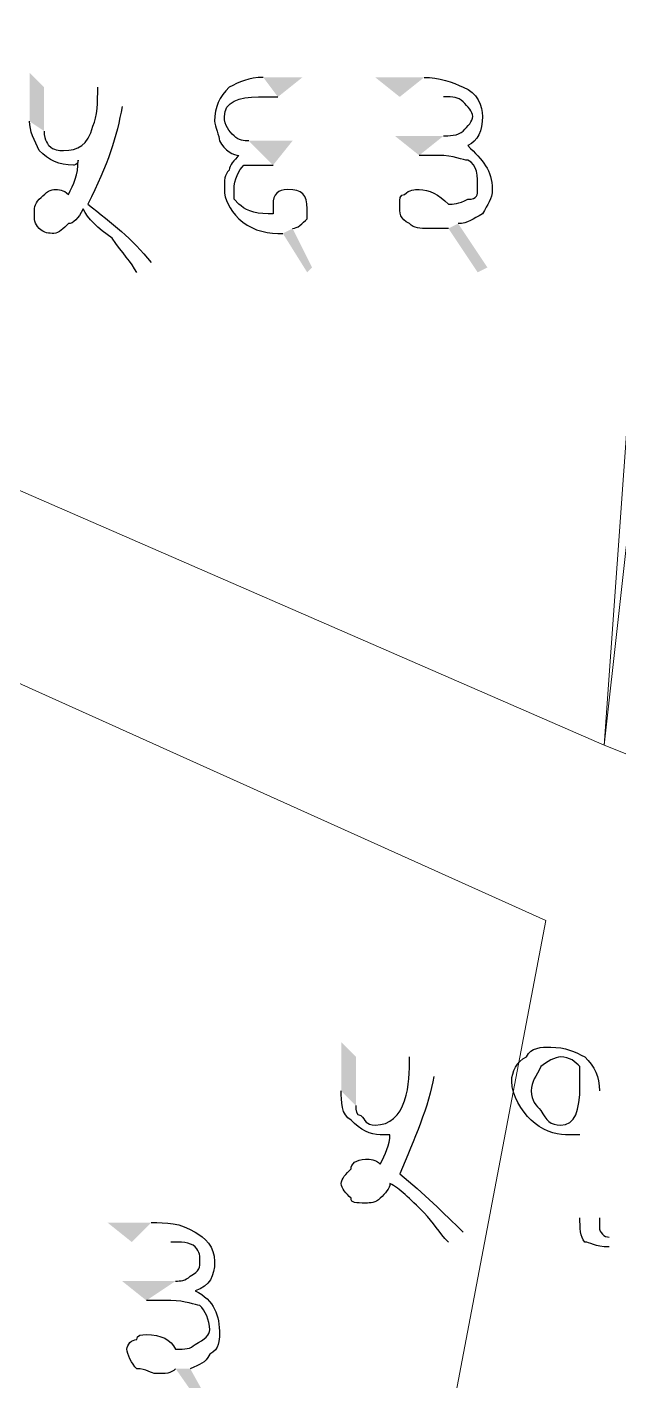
# Model space of a CAD drawing. Header units: metres. Extents: x 345912 to 349030, y 3061206 to 3061792.
# Drawn here: x 346943.63 to 346949.8, y 3061333.69 to 3061347.8 of the extents above; entities that cross this region are included whole.
import ezdxf

# ---------------------------------------------------------------- set-up
doc = ezdxf.new("R2010")
doc.units = ezdxf.units.M
doc.header["$MEASUREMENT"] = 0
doc.layers.add('PDF4_Geometry', color=7, linetype='Continuous')
doc.layers.add('PDF4_Solid Fills', color=7, linetype='Continuous')

msp = doc.modelspace()

# ---------------------------------------------------------------- hatches: boundary and pattern name
at = {"layer": 'PDF4_Solid Fills', "transparency": 33554559}
h = msp.add_hatch(color=256, dxfattribs=at)
h.paths.add_polyline_path([(346944.36788, 3061347.17844), (346944.62188, 3061346.97524)], flags=0)
h.paths.add_polyline_path([(346944.92668, 3061345.34964), (346944.77428, 3061345.24804)], flags=0)
h.paths.add_polyline_path([(346943.65668, 3061346.82284), (346943.65668, 3061347.33084), (346943.80908, 3061347.17844), (346943.80908, 3061346.72124)], flags=0)
h.paths.add_polyline_path([(346946.24748, 3061347.07684), (346946.50148, 3061347.28004), (346946.09508, 3061347.28004)], flags=0)
h.paths.add_polyline_path([(346946.29828, 3061345.65444), (346946.55228, 3061345.24804), (346946.60308, 3061345.29884), (346946.39988, 3061345.70524)], flags=0)
h.paths.add_polyline_path([(346946.19668, 3061346.36564), (346946.39988, 3061346.61964), (346945.94268, 3061346.61964)], flags=0)
h.paths.add_polyline_path([(346947.51748, 3061347.07684), (346947.26348, 3061347.28004), (346947.77148, 3061347.28004)], flags=0)
h.paths.add_polyline_path([(346948.12708, 3061345.75604), (346948.43188, 3061345.29884), (346948.33028, 3061345.24804), (346948.02548, 3061345.70524)], flags=0)
h.paths.add_polyline_path([(346947.72068, 3061346.46724), (346947.46668, 3061346.67044), (346947.97468, 3061346.67044)], flags=0)
h = msp.add_hatch(color=256, dxfattribs=at)
h.paths.add_polyline_path([(346947.61908, 3061337.06923), (346947.87308, 3061336.86603)], flags=0)
h.paths.add_polyline_path([(346948.17788, 3061335.24043), (346948.02548, 3061335.13883)], flags=0)
h.paths.add_polyline_path([(346946.90788, 3061336.71363), (346946.90788, 3061337.22163), (346947.06028, 3061337.06923), (346947.06028, 3061336.56123)], flags=0)
h.paths.add_polyline_path([(346949.60028, 3061336.71363), (346949.60028, 3061335.39283)], flags=0)
h.paths.add_polyline_path([(346949.70188, 3061335.18963), (346949.70188, 3061335.08803)], flags=0)
h.paths.add_polyline_path([(346951.17508, 3061336.15483), (346950.51468, 3061337.06923), (346950.61628, 3061337.17083), (346951.27668, 3061336.25643), (346951.93708, 3061337.01843), (346952.03868, 3061336.86603), (346951.32748, 3061336.15483)], flags=0)
h = msp.add_hatch(color=256, dxfattribs=at)
h.paths.add_polyline_path([(346941.57387, 3061335.24042), (346941.77707, 3061335.08802)], flags=0)
h.paths.add_polyline_path([(346942.13267, 3061333.46242), (346941.98027, 3061333.31002)], flags=0)
h.paths.add_polyline_path([(346940.81187, 3061334.88482), (346940.81187, 3061335.44362), (346941.01507, 3061335.24042), (346941.01507, 3061334.78322)], flags=0)
h.paths.add_polyline_path([(346943.55507, 3061334.88482), (346943.55507, 3061333.56402)], flags=0)
h.paths.add_polyline_path([(346943.60587, 3061333.36082), (346943.60587, 3061333.31002)], flags=0)
h.paths.add_polyline_path([(346944.72347, 3061335.13882), (346944.46947, 3061335.34202), (346944.92667, 3061335.34202)], flags=0)
h.paths.add_polyline_path([(346945.33307, 3061333.81802), (346945.58707, 3061333.36082), (346945.53627, 3061333.31002), (346945.18067, 3061333.81802)], flags=0)
h.paths.add_polyline_path([(346944.87587, 3061334.52922), (346944.62187, 3061334.73242), (346945.18067, 3061334.73242)], flags=0)

# ---------------------------------------------------------------- linework, layer by layer
at = {"layer": 'PDF4_Geometry', "lineweight": 9}
for points in [[(346950.26068, 3061348.85483), (346949.65107, 3061340.32042), (346942.64068, 3061343.36844), (346942.33587, 3061343.36844), (346942.64068, 3061350.07403), (346942.94547, 3061350.07403), (346949.04147, 3061349.15963)], [(346950.26068, 3061348.85483), (346949.65107, 3061340.32042), (346942.64068, 3061343.36844), (346942.33587, 3061343.36844), (346942.64068, 3061350.07403), (346942.94547, 3061350.07403), (346949.04147, 3061349.15963)], [(346940.81188, 3061343.97803), (346941.42147, 3061343.67322), (346942.03107, 3061343.67322), (346942.33587, 3061343.36844), (346942.64068, 3061343.36844), (346949.65107, 3061340.32042), (346951.17508, 3061339.71083), (346949.95587, 3061333.61483), (346948.12707, 3061323.25164), (346946.29827, 3061324.16602), (346946.60308, 3061325.69004), (346949.04147, 3061338.49164), (346936.84948, 3061343.97803), (346937.15427, 3061345.50203)], [(346940.81188, 3061343.97803), (346941.42147, 3061343.67322), (346942.03107, 3061343.67322), (346942.33587, 3061343.36844), (346942.64068, 3061343.36844), (346949.65107, 3061340.32042), (346951.17508, 3061339.71083), (346949.95587, 3061333.61483), (346948.12707, 3061323.25164), (346946.29827, 3061324.16602), (346946.60308, 3061325.69004), (346949.04147, 3061338.49164), (346936.84948, 3061343.97803), (346937.15427, 3061345.50203)], [(346946.60308, 3061325.69004), (346943.55508, 3061327.82363), (346937.76387, 3061329.95724), (346939.59267, 3061338.79643), (346937.76387, 3061339.40602), (346937.76387, 3061339.71083), (346936.84948, 3061343.97803), (346949.04147, 3061338.49164)], [(346946.60308, 3061325.69004), (346943.55508, 3061327.82363), (346937.76387, 3061329.95724), (346939.59267, 3061338.79643), (346937.76387, 3061339.40602), (346937.76387, 3061339.71083), (346936.84948, 3061343.97803), (346949.04147, 3061338.49164)], [(346956.05188, 3061340.93004), (346955.44228, 3061338.79643), (346951.17508, 3061339.71083), (346949.65107, 3061340.32042), (346949.95587, 3061343.06363), (346949.95587, 3061343.36844), (346952.08948, 3061342.75884), (346956.05188, 3061341.84444)], [(346956.05188, 3061340.93004), (346955.44228, 3061338.79643), (346951.17508, 3061339.71083), (346949.65107, 3061340.32042), (346949.95587, 3061343.06363), (346949.95587, 3061343.36844), (346952.08948, 3061342.75884), (346956.05188, 3061341.84444)]]:
    msp.add_lwpolyline(points, close=True, dxfattribs=at)
at = {"layer": 'PDF4_Geometry', "lineweight": 25}
for points in [[(346946.09508, 3061347.28004), (346945.94268, 3061347.28004), (346945.84108, 3061347.22924), (346945.73948, 3061347.17844)], [(346947.77148, 3061347.28004), (346947.92388, 3061347.28004), (346948.07628, 3061347.22924), (346948.17788, 3061347.17844)], [(346944.31708, 3061346.77204), (346944.36788, 3061346.87364), (346944.36788, 3061347.02604), (346944.36788, 3061347.17844)], [(346945.73948, 3061347.17844), (346945.63788, 3061347.07684), (346945.58708, 3061346.97524), (346945.58708, 3061346.82284)], [(346945.68868, 3061346.87364), (346945.68868, 3061347.02604), (346945.84108, 3061347.07684), (346946.04428, 3061347.07684)], [(346946.04428, 3061347.07684), (346946.09508, 3061347.07684), (346946.14588, 3061347.07684), (346946.14588, 3061347.07684)], [(346946.14588, 3061347.07684), (346946.19668, 3061347.07684), (346946.24748, 3061347.07684), (346946.24748, 3061347.07684)], [(346948.17788, 3061347.02604), (346948.12708, 3061347.07684), (346948.07628, 3061347.07684), (346947.97468, 3061347.07684)], [(346948.17788, 3061347.17844), (346948.33028, 3061347.12764), (346948.38108, 3061346.97524), (346948.38108, 3061346.87364)], [(346944.62188, 3061346.97524), (346944.57108, 3061346.67044), (346944.46948, 3061346.36564), (346944.26628, 3061345.95924)], [(346948.27948, 3061346.87364), (346948.27948, 3061346.92444), (346948.22868, 3061346.97524), (346948.17788, 3061347.02604)], [(346943.75828, 3061346.51804), (346943.70748, 3061346.61964), (346943.65668, 3061346.72124), (346943.65668, 3061346.82284)], [(346945.58708, 3061346.82284), (346945.58708, 3061346.77204), (346945.63788, 3061346.67044), (346945.63788, 3061346.61964)], [(346945.79028, 3061346.67044), (346945.73948, 3061346.72124), (346945.68868, 3061346.77204), (346945.68868, 3061346.87364)], [(346948.17788, 3061346.72124), (346948.22868, 3061346.77204), (346948.27948, 3061346.82284), (346948.27948, 3061346.87364)], [(346948.38108, 3061346.87364), (346948.38108, 3061346.72124), (346948.33028, 3061346.61964), (346948.22868, 3061346.56884)], [(346943.80908, 3061346.72124), (346943.80908, 3061346.61964), (346943.85988, 3061346.56884), (346943.85988, 3061346.56884)], [(346944.01228, 3061346.51804), (346944.16468, 3061346.51804), (346944.26628, 3061346.56884), (346944.31708, 3061346.77204)], [(346945.94268, 3061346.61964), (346945.89188, 3061346.61964), (346945.84108, 3061346.61964), (346945.79028, 3061346.67044)], [(346947.97468, 3061346.67044), (346948.02548, 3061346.67044), (346948.12708, 3061346.67044), (346948.17788, 3061346.72124)], [(346944.11388, 3061346.36564), (346943.96148, 3061346.36564), (346943.85988, 3061346.41644), (346943.75828, 3061346.51804)], [(346943.85988, 3061346.56884), (346943.91068, 3061346.51804), (346943.96148, 3061346.51804), (346944.01228, 3061346.51804)], [(346945.63788, 3061346.61964), (346945.68868, 3061346.51804), (346945.79028, 3061346.46724), (346945.84108, 3061346.46724)], [(346948.22868, 3061346.56884), (346948.38108, 3061346.41644), (346948.48268, 3061346.31484), (346948.48268, 3061346.11164)], [(346944.06308, 3061346.06084), (346944.11388, 3061346.16244), (346944.16468, 3061346.26404), (346944.16468, 3061346.41644)], [(346944.16468, 3061346.41644), (346944.16468, 3061346.36564), (346944.11388, 3061346.36564), (346944.11388, 3061346.36564)], [(346945.84108, 3061346.46724), (346945.79028, 3061346.41644), (346945.73948, 3061346.36564), (346945.73948, 3061346.31484)], [(346945.79028, 3061346.11164), (346945.79028, 3061346.21324), (346945.84108, 3061346.31484), (346945.89188, 3061346.36564)], [(346945.89188, 3061346.36564), (346945.94268, 3061346.36564), (346946.04428, 3061346.36564), (346946.19668, 3061346.36564)], [(346947.82228, 3061346.46724), (346947.77148, 3061346.46724), (346947.72068, 3061346.46724), (346947.72068, 3061346.46724)], [(346947.92388, 3061346.46724), (346947.92388, 3061346.46724), (346947.87308, 3061346.46724), (346947.82228, 3061346.46724)], [(346948.22868, 3061346.41644), (346948.17788, 3061346.41644), (346948.07628, 3061346.46724), (346947.92388, 3061346.46724)], [(346948.33028, 3061346.11164), (346948.33028, 3061346.26404), (346948.33028, 3061346.36564), (346948.22868, 3061346.41644)], [(346945.73948, 3061346.31484), (346945.68868, 3061346.26404), (346945.68868, 3061346.21324), (346945.68868, 3061346.11164)], [(346943.75828, 3061346.01004), (346943.80908, 3061346.06084), (346943.85988, 3061346.11164), (346943.91068, 3061346.11164)], [(346943.91068, 3061346.11164), (346943.96148, 3061346.11164), (346944.01228, 3061346.11164), (346944.06308, 3061346.06084)], [(346945.68868, 3061346.11164), (346945.68868, 3061346.01004), (346945.73948, 3061345.90844), (346945.84108, 3061345.80684)], [(346945.79028, 3061346.01004), (346945.79028, 3061346.06084), (346945.79028, 3061346.11164), (346945.79028, 3061346.11164)], [(346946.34908, 3061346.11164), (346946.24748, 3061346.11164), (346946.19668, 3061346.06084), (346946.19668, 3061345.95924)], [(346946.55228, 3061345.90844), (346946.55228, 3061346.06084), (346946.50148, 3061346.11164), (346946.34908, 3061346.11164)], [(346947.56828, 3061346.06084), (346947.61908, 3061346.11164), (346947.66988, 3061346.11164), (346947.72068, 3061346.11164)], [(346947.72068, 3061346.11164), (346947.82228, 3061346.11164), (346947.92388, 3061346.06084), (346948.02548, 3061345.95924)], [(346948.22868, 3061346.01004), (346948.33028, 3061346.01004), (346948.33028, 3061346.06084), (346948.33028, 3061346.11164)], [(346948.48268, 3061346.11164), (346948.48268, 3061346.01004), (346948.43188, 3061345.95924), (346948.38108, 3061345.85764)], [(346943.70748, 3061345.85764), (346943.70748, 3061345.90844), (346943.70748, 3061345.95924), (346943.75828, 3061346.01004)], [(346944.26628, 3061345.95924), (346944.52028, 3061345.75604), (346944.72348, 3061345.60364), (346944.92668, 3061345.34964)], [(346945.84108, 3061345.95924), (346945.84108, 3061345.95924), (346945.79028, 3061346.01004), (346945.79028, 3061346.01004)], [(346946.14588, 3061345.85764), (346945.99348, 3061345.85764), (346945.89188, 3061345.90844), (346945.84108, 3061345.95924)], [(346946.19668, 3061345.95924), (346946.19668, 3061345.90844), (346946.19668, 3061345.90844), (346946.19668, 3061345.90844)], [(346947.51748, 3061345.95924), (346947.51748, 3061346.01004), (346947.51748, 3061346.06084), (346947.56828, 3061346.06084)], [(346947.61908, 3061345.75604), (346947.51748, 3061345.80684), (346947.51748, 3061345.85764), (346947.51748, 3061345.95924)], [(346948.02548, 3061345.95924), (346948.07628, 3061345.95924), (346948.12708, 3061345.95924), (346948.22868, 3061346.01004)], [(346943.75828, 3061345.70524), (346943.70748, 3061345.75604), (346943.70748, 3061345.80684), (346943.70748, 3061345.85764)], [(346944.21548, 3061345.90844), (346944.16468, 3061345.80684), (346944.11388, 3061345.75604), (346944.06308, 3061345.75604)], [(346944.52028, 3061345.60364), (346944.36788, 3061345.70524), (346944.26628, 3061345.80684), (346944.21548, 3061345.90844)], [(346945.84108, 3061345.80684), (346945.94268, 3061345.70524), (346946.09508, 3061345.65444), (346946.24748, 3061345.65444)], [(346946.19668, 3061345.85764), (346946.19668, 3061345.85764), (346946.19668, 3061345.85764), (346946.14588, 3061345.85764)], [(346946.19668, 3061345.90844), (346946.19668, 3061345.85764), (346946.19668, 3061345.85764), (346946.19668, 3061345.85764)], [(346946.39988, 3061345.70524), (346946.45068, 3061345.70524), (346946.50148, 3061345.75604), (346946.55228, 3061345.80684)], [(346946.55228, 3061345.80684), (346946.55228, 3061345.80684), (346946.55228, 3061345.85764), (346946.55228, 3061345.90844)], [(346948.38108, 3061345.85764), (346948.27948, 3061345.80684), (346948.22868, 3061345.75604), (346948.12708, 3061345.75604)], [(346943.91068, 3061345.65444), (346943.85988, 3061345.65444), (346943.80908, 3061345.65444), (346943.75828, 3061345.70524)], [(346944.06308, 3061345.75604), (346944.01228, 3061345.70524), (346943.96148, 3061345.65444), (346943.91068, 3061345.65444)], [(346946.24748, 3061345.65444), (346946.24748, 3061345.65444), (346946.29828, 3061345.65444), (346946.29828, 3061345.65444)], [(346947.82228, 3061345.70524), (346947.72068, 3061345.70524), (346947.66988, 3061345.70524), (346947.61908, 3061345.75604)], [(346948.02548, 3061345.70524), (346947.97468, 3061345.70524), (346947.87308, 3061345.70524), (346947.82228, 3061345.70524)], [(346944.77428, 3061345.24804), (346944.72348, 3061345.34964), (346944.62188, 3061345.45124), (346944.52028, 3061345.60364)], [(346947.56828, 3061336.61203), (346947.61908, 3061336.76443), (346947.61908, 3061336.91683), (346947.61908, 3061337.06923)], [(346948.68588, 3061336.81523), (346948.68588, 3061336.91683), (346948.73668, 3061337.01843), (346948.83828, 3061337.06923)], [(346948.83828, 3061337.06923), (346948.88908, 3061337.17083), (346948.99068, 3061337.17083), (346949.09228, 3061337.17083)], [(346949.19388, 3061337.06923), (346949.14308, 3061337.06923), (346949.04148, 3061337.01843), (346948.99068, 3061336.96763)], [(346949.09228, 3061337.17083), (346949.24468, 3061337.17083), (346949.34628, 3061337.12003), (346949.44788, 3061337.06923)], [(346949.39708, 3061336.96763), (346949.34628, 3061337.01843), (346949.29548, 3061337.06923), (346949.19388, 3061337.06923)], [(346949.44788, 3061337.06923), (346949.54948, 3061336.96763), (346949.60028, 3061336.86603), (346949.60028, 3061336.71363)], [(346948.99068, 3061336.96763), (346948.93988, 3061336.86603), (346948.88908, 3061336.81523), (346948.88908, 3061336.71363)], [(346949.39708, 3061336.76443), (346949.39708, 3061336.81523), (346949.39708, 3061336.91683), (346949.39708, 3061336.96763)], [(346947.87308, 3061336.86603), (346947.82228, 3061336.56123), (346947.66988, 3061336.20563), (346947.51748, 3061335.85003)], [(346948.88908, 3061336.40883), (346948.78748, 3061336.51043), (346948.68588, 3061336.66283), (346948.68588, 3061336.81523)], [(346949.19388, 3061336.35803), (346949.34628, 3061336.35803), (346949.39708, 3061336.51043), (346949.39708, 3061336.76443)], [(346947.00948, 3061336.40883), (346946.90788, 3061336.45963), (346946.90788, 3061336.61203), (346946.90788, 3061336.71363)], [(346948.88908, 3061336.71363), (346948.88908, 3061336.61203), (346948.93988, 3061336.56123), (346948.99068, 3061336.51043)], [(346947.06028, 3061336.56123), (346947.06028, 3061336.51043), (346947.06028, 3061336.45963), (346947.11108, 3061336.45963)], [(346947.26348, 3061336.35803), (346947.41588, 3061336.35803), (346947.51748, 3061336.45963), (346947.56828, 3061336.61203)], [(346948.99068, 3061336.51043), (346949.04148, 3061336.40883), (346949.09228, 3061336.35803), (346949.19388, 3061336.35803)], [(346947.31428, 3061336.25643), (346947.21268, 3061336.25643), (346947.11108, 3061336.30723), (346947.00948, 3061336.40883)], [(346947.11108, 3061336.45963), (346947.16188, 3061336.40883), (346947.16188, 3061336.35803), (346947.26348, 3061336.35803)], [(346949.24468, 3061336.25643), (346949.14308, 3061336.25643), (346948.99068, 3061336.30723), (346948.88908, 3061336.40883)], [(346947.31428, 3061335.95163), (346947.36508, 3061336.05323), (346947.41588, 3061336.15483), (346947.41588, 3061336.25643)], [(346947.41588, 3061336.25643), (346947.41588, 3061336.25643), (346947.36508, 3061336.25643), (346947.31428, 3061336.25643)], [(346949.39708, 3061336.25643), (346949.34628, 3061336.25643), (346949.29548, 3061336.25643), (346949.24468, 3061336.25643)], [(346947.00948, 3061335.90083), (346947.00948, 3061335.95163), (346947.06028, 3061336.00243), (346947.16188, 3061336.00243)], [(346947.16188, 3061336.00243), (346947.21268, 3061336.00243), (346947.26348, 3061336.00243), (346947.31428, 3061335.95163)], [(346946.90788, 3061335.74843), (346946.90788, 3061335.79923), (346946.95868, 3061335.85003), (346947.00948, 3061335.90083)], [(346947.51748, 3061335.85003), (346947.77148, 3061335.64683), (346947.97468, 3061335.44363), (346948.17788, 3061335.24043)], [(346947.00948, 3061335.59603), (346946.95868, 3061335.64683), (346946.90788, 3061335.69763), (346946.90788, 3061335.74843)], [(346947.41588, 3061335.74843), (346947.41588, 3061335.69763), (346947.36508, 3061335.64683), (346947.31428, 3061335.59603)], [(346947.77148, 3061335.44363), (346947.61908, 3061335.59603), (346947.51748, 3061335.69763), (346947.41588, 3061335.74843)], [(346947.16188, 3061335.54523), (346947.06028, 3061335.54523), (346947.00948, 3061335.54523), (346947.00948, 3061335.59603)], [(346947.31428, 3061335.59603), (346947.26348, 3061335.54523), (346947.21268, 3061335.54523), (346947.16188, 3061335.54523)], [(346948.02548, 3061335.13883), (346947.92388, 3061335.24043), (346947.87308, 3061335.34203), (346947.77148, 3061335.44363)], [(346949.44788, 3061335.13883), (346949.39708, 3061335.18963), (346949.39708, 3061335.29123), (346949.39708, 3061335.39283)], [(346949.60028, 3061335.39283), (346949.60028, 3061335.34203), (346949.60028, 3061335.29123), (346949.60028, 3061335.29123)], [(346944.92667, 3061335.34202), (346945.07907, 3061335.34202), (346945.23147, 3061335.34202), (346945.38387, 3061335.24042)], [(346945.38387, 3061335.24042), (346945.48547, 3061335.18962), (346945.58707, 3061335.08802), (346945.58707, 3061334.93562)], [(346949.60028, 3061335.29123), (346949.60028, 3061335.24043), (346949.65108, 3061335.18963), (346949.70188, 3061335.18963)], [(346945.38387, 3061335.08802), (346945.33307, 3061335.13882), (346945.23147, 3061335.13882), (346945.12987, 3061335.13882)], [(346945.43467, 3061334.93562), (346945.43467, 3061334.98642), (346945.43467, 3061335.03722), (346945.38387, 3061335.08802)], [(346949.70188, 3061335.08803), (346949.54948, 3061335.08803), (346949.49868, 3061335.13883), (346949.44788, 3061335.13883)], [(346945.33307, 3061334.78322), (346945.43467, 3061334.83402), (346945.43467, 3061334.88482), (346945.43467, 3061334.93562)], [(346945.58707, 3061334.93562), (346945.58707, 3061334.78322), (346945.53627, 3061334.68162), (346945.38387, 3061334.63082)], [(346945.18067, 3061334.73242), (346945.23147, 3061334.73242), (346945.28227, 3061334.73242), (346945.33307, 3061334.78322)], [(346945.02827, 3061334.52922), (346944.97747, 3061334.52922), (346944.92667, 3061334.52922), (346944.87587, 3061334.52922)], [(346945.12987, 3061334.52922), (346945.12987, 3061334.52922), (346945.07907, 3061334.52922), (346945.02827, 3061334.52922)], [(346945.43467, 3061334.47842), (346945.38387, 3061334.47842), (346945.28227, 3061334.52922), (346945.12987, 3061334.52922)], [(346945.38387, 3061334.63082), (346945.58707, 3061334.52922), (346945.63787, 3061334.37682), (346945.63787, 3061334.17362)], [(346945.53627, 3061334.22442), (346945.53627, 3061334.32602), (346945.48547, 3061334.42762), (346945.43467, 3061334.47842)], [(346945.38387, 3061334.07202), (346945.48547, 3061334.12282), (346945.53627, 3061334.17362), (346945.53627, 3061334.22442)], [(346944.67267, 3061334.02122), (346944.67267, 3061334.07202), (346944.72347, 3061334.12282), (346944.77427, 3061334.12282)], [(346944.77427, 3061334.12282), (346944.77427, 3061334.17362), (346944.82507, 3061334.17362), (346944.87587, 3061334.17362)], [(346944.87587, 3061334.17362), (346945.02827, 3061334.17362), (346945.12987, 3061334.12282), (346945.18067, 3061334.02122)], [(346945.63787, 3061334.17362), (346945.63787, 3061334.12282), (346945.63787, 3061334.02122), (346945.53627, 3061333.97042)], [(346944.77427, 3061333.81802), (346944.72347, 3061333.86882), (346944.67267, 3061333.97042), (346944.67267, 3061334.02122)], [(346945.18067, 3061334.02122), (346945.28227, 3061334.02122), (346945.33307, 3061334.02122), (346945.38387, 3061334.07202)], [(346945.53627, 3061333.97042), (346945.48547, 3061333.86882), (346945.43467, 3061333.86882), (346945.33307, 3061333.81802)], [(346944.97747, 3061333.76722), (346944.92667, 3061333.76722), (346944.87587, 3061333.81802), (346944.77427, 3061333.81802)], [(346945.18067, 3061333.81802), (346945.12987, 3061333.76722), (346945.07907, 3061333.76722), (346944.97747, 3061333.76722)]]:
    msp.add_open_spline(points, degree=3, dxfattribs=at)

doc.saveas('drawing.dxf')
